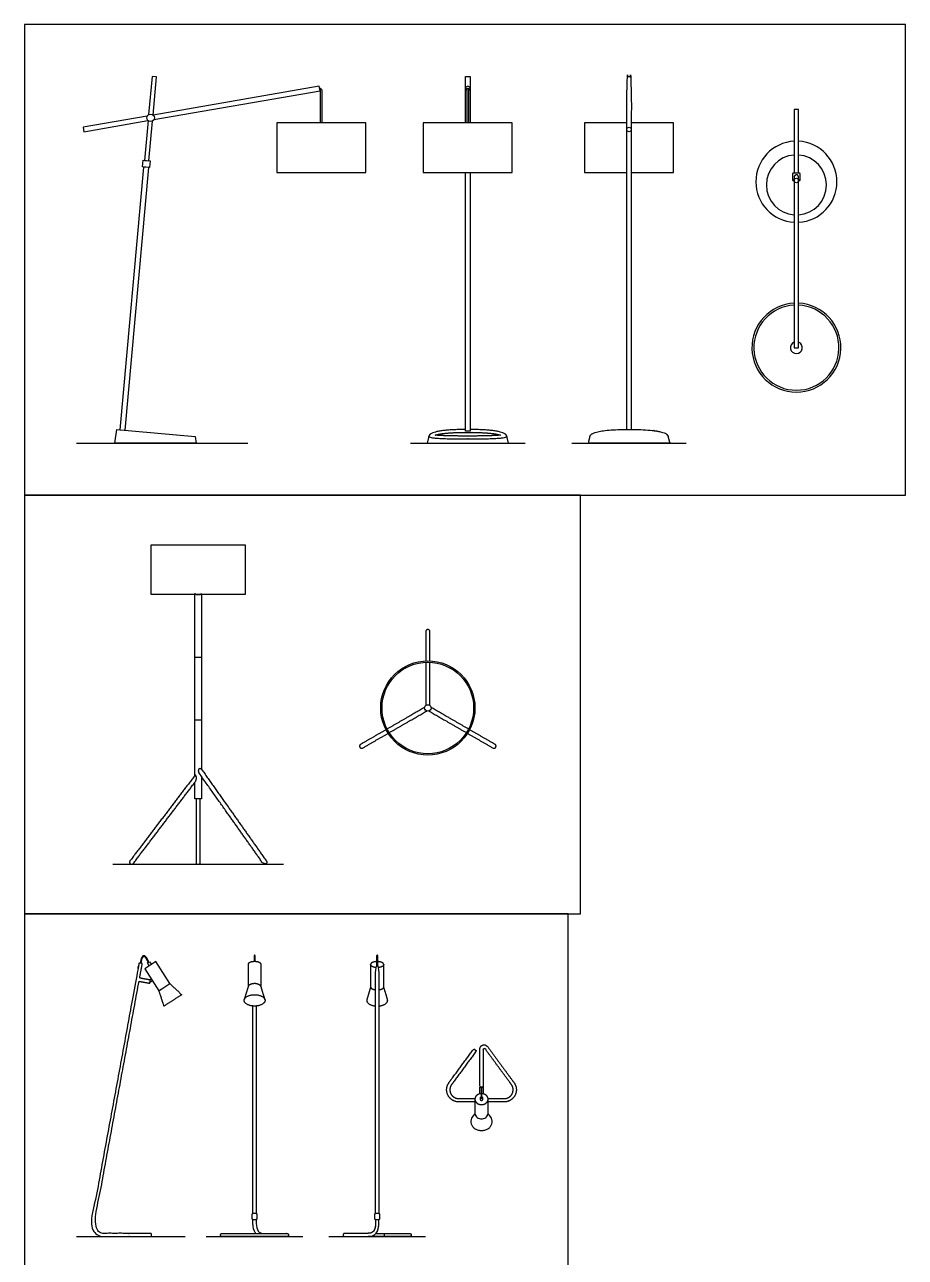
# Model space of a CAD drawing. Header units: millimetres. Extents: x 0 to 42.1, y -0.3 to 16.1.
# Drawn here: x 0.05 to 4.32, y 10.16 to 16.14 of the extents above; entities that cross this region are included whole.
import ezdxf

# ---------------------------------------------------------------- set-up
doc = ezdxf.new("R2010")
doc.units = ezdxf.units.MM
for name, color, linetype, true_color in [('2D$AG-DIAGRAM', 7, 'Continuous', 0xfecc66), ('2D$AG-FURNITURE', 7, 'Continuous', 0x66ccff), ('2D$X-VPRT', 6, 'Continuous', 0xff00ff)]:
    doc.layers.add(name, color=color, linetype=linetype, true_color=true_color)

msp = doc.modelspace()

# ---------------------------------------------------------------- linework, layer by layer
at = {"layer": '2D$AG-DIAGRAM'}
for points in [[(0.299, 14.1109), (1.1302, 14.1109)], [(1.9196, 14.1109), (2.4751, 14.1109)], [(2.7019, 14.1109), (3.2574, 14.1109)], [(0.4744, 12.0684), (1.3033, 12.0684)], [(0.299, 10.2622), (0.8259, 10.2622)], [(0.9286, 10.2622), (1.3971, 10.2622)], [(1.5234, 10.2622), (1.992, 10.2622)]]:
    msp.add_lwpolyline(points, dxfattribs=at)
at = {"layer": '2D$AG-FURNITURE'}
msp.add_line((2.2262, 11.1728), (2.239, 11.1634), dxfattribs=at)
for points in [[(0.6703, 15.7021), (0.6869, 15.8868), (0.6653, 15.8887), (0.6486, 15.7041)], [(2.1865, 15.6646), (2.1865, 15.8887), (2.2082, 15.8887), (2.2082, 15.6646)], [(0.6744, 15.6803), (1.4807, 15.8204), (1.4769, 15.8418), (0.6707, 15.7017)], [(3.8024, 15.4205), (3.8024, 15.729), (3.7807, 15.729), (3.7807, 15.4205)], [(0.6419, 15.6967), (0.3314, 15.6428), (0.3351, 15.6214), (0.6456, 15.6753)], [(0.646, 15.675), (0.6287, 15.4824), (0.6503, 15.4804), (0.6677, 15.673)], [(2.9688, 15.6646), (2.7637, 15.6646), (2.7637, 15.4233), (2.9688, 15.4233)], [(2.9905, 15.4233), (3.1955, 15.4233), (3.1955, 15.6646), (2.9905, 15.6646)], [(2.2082, 15.4233), (2.2082, 14.1693), (2.1865, 14.1693), (2.1865, 15.4233)], [(3.7807, 15.384), (3.7807, 14.5737), (3.8024, 14.5737), (3.8024, 15.384)], [(2.008, 14.144), (2.0005, 14.1109), (2.3942, 14.1109), (2.3867, 14.144)], [(0.873, 13.0729), (0.9047, 13.0729)], [(0.873, 12.7681), (0.9047, 12.7681)], [(0.654, 11.5072), (0.6618, 11.5123), (0.6676, 11.5033), (0.6552, 11.4954)], [(2.2558, 10.9549), (2.2558, 10.9866), (2.2717, 10.9866), (2.2717, 10.9549)], [(1.791, 10.2781), (1.791, 10.2622)]]:
    msp.add_lwpolyline(points, dxfattribs=at)
for points in [[(1.7023, 15.4233), (1.7023, 15.6646), (1.2705, 15.6646), (1.2705, 15.4233)], [(2.4132, 15.4233), (2.4132, 15.6646), (1.9814, 15.6646), (1.9814, 15.4233)], [(0.5093, 14.1758), (0.5346, 14.1735), (0.6492, 15.4478), (0.6239, 15.4501)], [(0.6224, 15.4829), (0.6566, 15.4799), (0.6537, 15.4474), (0.6195, 15.4505)], [(0.4948, 14.1771), (0.8739, 14.143), (0.8787, 14.1109), (0.485, 14.1109)], [(0.6603, 13.6178), (1.1175, 13.6178), (1.1175, 13.3765), (0.6603, 13.3765)], [(0.6835, 11.5961), (0.6301, 11.5618), (0.6986, 11.4549), (0.7521, 11.4892)], [(0.6514, 11.5755), (0.644, 11.5895), (0.6525, 11.595), (0.6621, 11.5824)]]:
    msp.add_lwpolyline(points, close=True, dxfattribs=at)
for centre, radius in [((0.6582, 15.6885), 0.0182), ((2.9796, 15.632), 0.0109), ((3.7916, 15.3843), 0.0109), ((2.0033, 12.8263), 0.2286), ((2.0033, 12.8263), 0.2223), ((2.0033, 12.8263), 0.0159)]:
    msp.add_circle(centre, radius, dxfattribs=at)
for centre, radius, start, end in [((2.1973, 15.831), 0.0109, 286.86131, 253.13869), ((3.7916, 15.3786), 0.1968, 93.16293, 266.83707), ((3.7916, 15.3786), 0.1968, 273.16293, 86.83707), ((3.7916, 15.363), 0.1457, 94.27503, 265.72497), ((3.7916, 15.363), 0.1457, 274.27503, 85.72497), ((3.7916, 14.574), 0.2159, 92.8836, 87.1164), ((3.7916, 14.574), 0.2064, 93.01681, 86.98319), ((3.7916, 14.574), 0.0288, 112.18794, 67.81206)]:
    msp.add_arc(centre, radius, start, end, dxfattribs=at)
for points, degree, knots in [([(2.9688, 14.1771), (2.9688, 15.0329), (2.9688, 15.8887), (2.9796, 15.8887), (2.9905, 15.8887), (2.9905, 15.0329), (2.9905, 14.1771)], 2, [11.447369, 11.447369, 11.447369, 15.544102, 15.544102, 15.61537, 15.61537, 19.712102, 19.712102, 19.712102]), ([(1.4785, 15.8326), (1.4802, 15.8324), (1.4817, 15.832), (1.4831, 15.8314), (1.4872, 15.8296), (1.4896, 15.8253), (1.4896, 15.8206), (1.4896, 15.7686), (1.4896, 15.7166), (1.4896, 15.6646)], 3, [1.2762774, 1.2762774, 1.2762774, 1.2762774, 1.2928645, 1.2928645, 1.2928645, 1.3410858, 1.3410858, 1.3410858, 1.8344936, 1.8344936, 1.8344936, 1.8344936]), ([(1.4833, 15.6646), (1.4833, 15.7166), (1.4833, 15.7686), (1.4833, 15.8206), (1.4833, 15.8237), (1.4826, 15.8247), (1.4806, 15.8257), (1.4803, 15.8258), (1.48, 15.8259), (1.4797, 15.826)], 3, [0.6223216, 0.6223216, 0.6223216, 0.6223216, 1.1157294, 1.1157294, 1.1157294, 1.1639507, 1.1639507, 1.1639507, 1.1700256, 1.1700256, 1.1700256, 1.1700256]), ([(2.1865, 14.1771), (2.0153, 14.1762), (2.008, 14.144), (2.0051, 14.1311), (2.1966, 14.1311), (2.197, 14.1311), (2.1973, 14.1311), (2.1977, 14.1311), (2.198, 14.1311), (2.3895, 14.1311), (2.3867, 14.144), (2.3793, 14.1762), (2.2082, 14.1771)], 2, [0.022478, 0.022478, 0.022478, 0.705563, 0.705563, 1.327361, 1.327361, 1.328552, 1.328552, 1.329742, 1.329742, 1.95154, 1.95154, 2.634625, 2.634625, 2.634625]), ([(2.7903, 14.144), (2.7865, 14.1275), (2.7828, 14.1109), (2.9796, 14.1109), (3.1765, 14.1109), (3.1727, 14.1275), (3.169, 14.144), (3.1617, 14.1762), (2.9905, 14.1771), (2.9796, 14.1771), (2.9688, 14.1771), (2.7976, 14.1762), (2.7903, 14.144)], 2, [0.683085, 0.683085, 0.683085, 1.683085, 1.683085, 2.683085, 2.683085, 3.683085, 3.683085, 4.366171, 4.366171, 4.437439, 4.437439, 5.120524, 5.120524, 5.120524]), ([(0.873, 12.499), (0.873, 12.9377), (0.873, 13.3765), (0.8889, 13.3765), (0.9047, 13.3765), (0.9047, 12.9529), (0.9047, 12.5294)], 2, [3.725452, 3.725452, 3.725452, 6.604167, 6.604167, 6.708333, 6.708333, 9.487413, 9.487413, 9.487413]), ([(0.9047, 12.4949), (0.9047, 12.4404), (0.9047, 12.3859), (0.8889, 12.3859), (0.873, 12.3859), (0.873, 12.4256), (0.873, 12.4654)], 2, [9.6006216, 9.6006216, 9.6006216, 9.9583333, 9.9583333, 10.0625, 10.0625, 10.3234814, 10.3234814, 10.3234814]), ([(0.6499, 11.5933), (0.6475, 11.5985), (0.6433, 11.6074), (0.6375, 11.6177), (0.6323, 11.6227), (0.6283, 11.6243), (0.6249, 11.6247), (0.6215, 11.6238), (0.6178, 11.6214), (0.615, 11.6172), (0.6128, 11.6112), (0.6103, 11.6018), (0.6087, 11.594), (0.6078, 11.5886)], 3, [0.3306084, 0.3306084, 0.3306084, 0.3306084, 0.387243, 0.4270008, 0.4468288, 0.4569748, 0.4686006, 0.4803396, 0.490895, 0.511666, 0.5288961, 0.5534942, 0.6073392, 0.6073392, 0.6073392, 0.6073392]), ([(0.6118, 11.5879), (0.6128, 11.5932), (0.6143, 11.6008), (0.6167, 11.6098), (0.6185, 11.615), (0.621, 11.6189), (0.6252, 11.621), (0.6297, 11.6196), (0.6329, 11.6165), (0.6358, 11.6121), (0.6405, 11.6038), (0.644, 11.5964), (0.6464, 11.5911)], 3, [0.6820089, 0.6820089, 0.6820089, 0.6820089, 0.7350971, 0.7586299, 0.7738898, 0.7889357, 0.8031848, 0.8177123, 0.8323006, 0.8468363, 0.8691907, 0.9269075, 0.9269075, 0.9269075, 0.9269075]), ([(0.6986, 11.4549), (0.7111, 11.4177), (0.7237, 11.3805), (0.7664, 11.4079), (0.8092, 11.4353), (0.7806, 11.4622), (0.7521, 11.4892), (0.7253, 11.472), (0.6986, 11.4549)], 2, [0, 0, 0, 0.257694, 0.257694, 0.591027, 0.591027, 0.848722, 0.848722, 1.057055, 1.057055, 1.057055]), ([(1.169, 10.2781), (1.1686, 10.2786), (1.1681, 10.2791), (1.1677, 10.2797), (1.1587, 10.2913), (1.1549, 10.3075), (1.1549, 10.3278), (1.1549, 10.3333), (1.1549, 10.3389), (1.1549, 10.3444)], 3, [4.0260409, 4.0260409, 4.0260409, 4.0260409, 4.0338606, 4.0338606, 4.0338606, 4.1988506, 4.1988506, 4.1988506, 4.2525972, 4.2525972, 4.2525972, 4.2525972]), ([(1.1708, 10.3444), (1.1708, 10.3389), (1.1708, 10.3333), (1.1708, 10.3278), (1.1708, 10.3096), (1.1744, 10.297), (1.1803, 10.2894), (1.1861, 10.2818), (1.1943, 10.2781), (1.2074, 10.2781)], 3, [11.1708023, 11.1708023, 11.1708023, 11.1708023, 11.2245489, 11.2245489, 11.2245489, 11.3895389, 11.3895389, 11.3895389, 11.5545288, 11.5545288, 11.5545288, 11.5545288]), ([(1.7497, 10.3444), (1.7497, 10.3389), (1.7497, 10.3333), (1.7497, 10.3278), (1.7497, 10.3096), (1.7461, 10.297), (1.7403, 10.2894), (1.7344, 10.2818), (1.7263, 10.2781), (1.7131, 10.2781)], 3, [11.1708023, 11.1708023, 11.1708023, 11.1708023, 11.2245489, 11.2245489, 11.2245489, 11.3895389, 11.3895389, 11.3895389, 11.5545288, 11.5545288, 11.5545288, 11.5545288]), ([(1.7515, 10.2781), (1.752, 10.2786), (1.7524, 10.2791), (1.7528, 10.2797), (1.7618, 10.2913), (1.7656, 10.3075), (1.7656, 10.3278), (1.7656, 10.3333), (1.7656, 10.3389), (1.7656, 10.3444)], 3, [4.0260409, 4.0260409, 4.0260409, 4.0260409, 4.0338606, 4.0338606, 4.0338606, 4.1988506, 4.1988506, 4.1988506, 4.2525972, 4.2525972, 4.2525972, 4.2525972])]:
    msp.add_open_spline(points, degree=degree, knots=knots, dxfattribs=at)
for points, weights, degree, knots in [([(2.1942, 15.6646), (2.1942, 15.747), (2.1942, 15.8294), (2.1942, 15.8326), (2.1973, 15.8326), (2.2005, 15.8326), (2.2005, 15.8294), (2.2005, 15.747), (2.2005, 15.6646)], [1, 1, 1, 0.707106781187, 1, 0.707106781187, 1, 1, 1], 2, [0, 0, 0, 0.3325586, 0.3325586, 0.3487942, 0.3487942, 0.3650298, 0.3650298, 0.6975887, 0.6975887, 0.6975887]), ([(3.8024, 15.384), (3.8043, 15.384), (3.8061, 15.384), (3.8098, 15.384), (3.8098, 15.3877), (3.8098, 15.4023), (3.8098, 15.4168), (3.8098, 15.4205), (3.8061, 15.4205), (3.7916, 15.4205), (3.777, 15.4205), (3.7733, 15.4205), (3.7733, 15.4168), (3.7733, 15.4023), (3.7733, 15.3877), (3.7733, 15.384), (3.777, 15.384), (3.7788, 15.384), (3.7807, 15.384)], [1, 1, 1, 0.707106781186, 1, 1, 1, 0.707106781184, 1, 1, 1, 0.707106781187, 1, 1, 1, 0.707106781186, 1, 1, 1], 2, [0.2148413, 0.2148413, 0.2148413, 0.2270671, 0.2270671, 0.2457462, 0.2457462, 0.3414425, 0.3414425, 0.3601216, 0.3601216, 0.455818, 0.455818, 0.4744971, 0.4744971, 0.5701934, 0.5701934, 0.5888725, 0.5888725, 0.6010983, 0.6010983, 0.6010983]), ([(3.8024, 15.3853), (3.8024, 15.393), (3.8024, 15.4007), (3.8025, 15.4053), (3.7993, 15.4085), (3.7961, 15.4118), (3.7916, 15.4118), (3.787, 15.4118), (3.7838, 15.4085), (3.7806, 15.4053), (3.7807, 15.4007), (3.7807, 15.393), (3.7807, 15.3853)], [1, 1, 1, 0.921517712417, 1, 0.921517712417, 1, 0.921517712417, 1, 0.921517712417, 1, 1, 1], 2, [-0.2224508, -0.2224508, -0.2224508, -0.1719937, -0.1719937, -0.14357, -0.14357, -0.1151464, -0.1151464, -0.0867227, -0.0867227, -0.0582991, -0.0582991, -0.007842, -0.007842, -0.007842]), ([(2.3559, 14.1497), (2.3491, 14.1518), (2.3403, 14.1539), (2.3296, 14.1556), (2.2997, 14.1605), (2.2555, 14.1631), (2.1979, 14.1631), (2.1977, 14.1631), (2.1975, 14.1631), (2.1973, 14.1631), (2.1971, 14.1631), (2.1969, 14.1631), (2.1967, 14.1631), (2.1391, 14.1631), (2.0949, 14.1605), (2.065, 14.1556), (2.0544, 14.1539), (2.0455, 14.1518), (2.0387, 14.1497), (2.0466, 14.1489), (2.0565, 14.1482), (2.0681, 14.1476), (2.0986, 14.146), (2.1416, 14.1452), (2.1966, 14.1452), (2.1969, 14.1452), (2.1971, 14.1452), (2.1973, 14.1452), (2.1975, 14.1452), (2.1978, 14.1452), (2.198, 14.1452), (2.2531, 14.1452), (2.296, 14.146), (2.3265, 14.1476), (2.3382, 14.1482), (2.348, 14.1489), (2.3559, 14.1497)], [1, 1, 1, 1, 1, 1, 1, 0.999999992665, 0.999999992665, 1, 0.999999992665, 0.999999992665, 1, 1, 1, 1, 1, 1, 1, 1, 1, 1, 1, 1, 1, 0.999999998683, 0.999999998683, 1, 0.999999998683, 0.999999998683, 1, 1, 1, 1, 1, 1, 1], 3, [0.236925, 0.236925, 0.236925, 0.236925, 0.352227, 0.352227, 0.352227, 0.677631, 0.677631, 0.677631, 0.678714, 0.678714, 0.678714, 0.679796, 0.679796, 0.679796, 1.0052, 1.0052, 1.0052, 1.120503, 1.120503, 1.120503, 1.219, 1.219, 1.219, 1.477981, 1.477981, 1.477981, 1.479128, 1.479128, 1.479128, 1.480275, 1.480275, 1.480275, 1.739257, 1.739257, 1.739257, 1.837754, 1.837754, 1.837754, 1.837754]), ([(2.0135, 13.0546), (2.0135, 13.1234), (2.0135, 13.1968), (2.0135, 13.2069), (2.0033, 13.2069), (1.9931, 13.2069), (1.9931, 13.1968), (1.9931, 13.1234), (1.9931, 13.0546)], [1, 1, 1, 0.707106781187, 1, 0.707106781187, 1, 1, 1], 2, [0.7714968, 0.7714968, 0.7714968, 0.8342248, 0.8342248, 0.8866228, 0.8866228, 0.9390207, 0.9390207, 1.0017487, 1.0017487, 1.0017487]), ([(1.8004, 12.7209), (1.7409, 12.6865), (1.6773, 12.6498), (1.6685, 12.6447), (1.6736, 12.6359), (1.6787, 12.6271), (1.6875, 12.6322), (1.751, 12.6689), (1.8106, 12.7033)], [1, 1, 1, 0.707106781187, 1, 0.707106781187, 1, 1, 1], 2, [0.7714968, 0.7714968, 0.7714968, 0.8342248, 0.8342248, 0.8866228, 0.8866228, 0.9390207, 0.9390207, 1.0017487, 1.0017487, 1.0017487]), ([(2.196, 12.7033), (2.2556, 12.6689), (2.3191, 12.6322), (2.3279, 12.6271), (2.333, 12.6359), (2.3381, 12.6447), (2.3293, 12.6498), (2.2657, 12.6865), (2.2062, 12.7209)], [1, 1, 1, 0.707106781187, 1, 0.707106781187, 1, 1, 1], 2, [0.7714968, 0.7714968, 0.7714968, 0.8342248, 0.8342248, 0.8866228, 0.8866228, 0.9390207, 0.9390207, 1.0017487, 1.0017487, 1.0017487]), ([(0.8741, 12.5004), (0.8755, 12.5023), (0.882, 12.4957), (0.8807, 12.4755), (0.8745, 12.4673), (0.7746, 12.3358), (0.6746, 12.2041), (0.5745, 12.0724), (0.5709, 12.0676), (0.565, 12.0668), (0.5602, 12.0704), (0.5555, 12.074), (0.5547, 12.0799), (0.5583, 12.0847), (0.6636, 12.2234), (0.7689, 12.362), (0.8741, 12.5004)], [1, 1, 1, 1, 1, 1, 1, 1, 0.804737854124, 0.804737854124, 1, 0.804737854124, 0.804737854124, 1, 1, 1, 1], 3, [0, 0, 0, 0, 0.069203, 0.138406, 0.138406, 0.138406, 1.763952, 1.763952, 1.763952, 1.81635, 1.81635, 1.81635, 1.868748, 1.868748, 1.868748, 3.579927, 3.579927, 3.579927, 3.579927]), ([(0.9088, 12.5244), (0.9038, 12.5314), (0.8929, 12.5407), (0.8893, 12.5167), (0.8953, 12.5082), (1.0124, 12.3427), (1.1079, 12.2077), (1.2034, 12.0727), (1.2068, 12.0678), (1.2127, 12.0668), (1.2176, 12.0702), (1.2224, 12.0737), (1.2234, 12.0795), (1.22, 12.0844), (1.1194, 12.2266), (1.0189, 12.3687), (0.9088, 12.5244)], [1, 1, 1, 1, 1, 1, 1, 1, 0.804737854124, 0.804737854124, 1, 0.804737854124, 0.804737854124, 1, 1, 1, 1], 3, [0, 0, 0, 0, 0.069203, 0.138406, 0.138406, 0.138406, 1.763952, 1.763952, 1.763952, 1.81635, 1.81635, 1.81635, 1.868748, 1.868748, 1.868748, 3.579927, 3.579927, 3.579927, 3.579927]), ([(0.8787, 12.3859), (0.8787, 12.281), (0.8787, 12.0785), (0.8787, 12.0684), (0.8889, 12.0684), (0.899, 12.0684), (0.899, 12.0785), (0.899, 12.281), (0.899, 12.3859)], [1, 1, 1, 0.707106781187, 1, 0.707106781187, 1, 1, 1], 2, [0.6609943, 0.6609943, 0.6609943, 0.8342248, 0.8342248, 0.8866228, 0.8866228, 0.9390207, 0.9390207, 1.1122513, 1.1122513, 1.1122513]), ([(1.1657, 11.5961), (1.1657, 11.613), (1.1657, 11.6238), (1.1657, 11.6266), (1.1629, 11.6266), (1.16, 11.6266), (1.16, 11.6238), (1.16, 11.613), (1.16, 11.5961)], [1, 1, 1, 0.707106781187, 1, 0.707106781187, 1, 1, 1], 2, [0.0487403, 0.0487403, 0.0487403, 0.1196966, 0.1196966, 0.1341881, 0.1341881, 0.1486796, 0.1486796, 0.2196359, 0.2196359, 0.2196359]), ([(1.7605, 11.5749), (1.7605, 11.6144), (1.7605, 11.6238), (1.7605, 11.6266), (1.7577, 11.6266), (1.7549, 11.6266), (1.7549, 11.6238), (1.7549, 11.6144), (1.7549, 11.5749)], [1, 1, 1, 0.707106781187, 1, 0.707106781187, 1, 1, 1], 2, [0.0583049, 0.0583049, 0.0583049, 0.1196966, 0.1196966, 0.1341881, 0.1341881, 0.1486796, 0.1486796, 0.2100713, 0.2100713, 0.2100713]), ([(0.6021, 11.5006), (0.4943, 10.9157), (0.3866, 10.3308), (0.3828, 10.3102), (0.3962, 10.2941), (0.4096, 10.2799), (0.4305, 10.2781), (0.5504, 10.2781), (0.6561, 10.2781), (0.6641, 10.2781), (0.6641, 10.2701), (0.6641, 10.2622), (0.6561, 10.2622), (0.5504, 10.2622), (0.4305, 10.2622), (0.4021, 10.2622), (0.384, 10.284), (0.3658, 10.3058), (0.371, 10.3337), (0.4867, 10.9616), (0.6023, 11.5896), (0.6101, 11.5882), (0.6179, 11.5867), (0.6114, 11.5515), (0.605, 11.5163), (0.6311, 11.5114), (0.6572, 11.5066), (0.6558, 11.4988), (0.6543, 11.491), (0.6282, 11.4958), (0.6021, 11.5006)], [1, 1, 1, 0.905500003842, 1, 0.905500003842, 1, 1, 1, 0.707106781187, 1, 0.707106781187, 1, 1, 1, 0.905500003842, 1, 0.905500003842, 1, 1, 1, 1, 1, 1, 1, 1, 1, 1, 1, 1, 1], 2, [9.90682, 9.90682, 9.90682, 12.196388, 12.196388, 12.32471, 12.32471, 12.453031, 12.453031, 14.494862, 14.494862, 14.535768, 14.535768, 14.576674, 14.576674, 16.618505, 16.618505, 16.792477, 16.792477, 16.966449, 16.966449, 19.42453, 19.42453, 19.476613, 19.476613, 19.614572, 19.614572, 19.78313, 19.78313, 19.835213, 19.835213, 20.003771, 20.003771, 20.003771]), ([(1.1946, 11.4734), (1.1946, 11.5276), (1.1946, 11.5817), (1.1946, 11.5961), (1.1629, 11.5961), (1.1311, 11.5961), (1.1311, 11.5817), (1.1311, 11.5276), (1.1311, 11.4734)], [1, 1, 1, 0.784558056405, 1.06102672169, 0.784558056518, 0.999999999824, 0.999999999824, 0.999999999824], 2, [0.6843142, 0.6843142, 0.6843142, 0.9769897, 0.9769897, 1.1225553, 1.1225553, 1.268121, 1.268121, 1.5607964, 1.5607964, 1.5607964]), ([(1.7549, 11.5961), (1.7259, 11.595), (1.7259, 11.5817), (1.7259, 11.5276), (1.7259, 11.4734), (1.7259, 11.462), (1.7497, 11.4594)], [1.02991228419, 0.797357746812, 0.999999999824, 0.999999999824, 0.999999999824, 0.820453827666, 0.982554940809], 2, [1.1312036, 1.1312036, 1.1312036, 1.268121, 1.268121, 1.5607964, 1.5607964, 1.6821087, 1.6821087, 1.6821087]), ([(1.7497, 10.3751), (1.7497, 10.969), (1.7497, 11.57), (1.7497, 11.5749), (1.7547, 11.5749), (1.7577, 11.5749), (1.7607, 11.5749), (1.7656, 11.5749), (1.7656, 11.57), (1.7656, 10.969), (1.7656, 10.3751)], [1, 1, 1, 0.707106781187, 1, 1, 1, 0.707106781185, 1, 1, 1], 2, [0, 0, 0, 0.995882, 0.995882, 1.021196, 1.021196, 1.402376, 1.402376, 1.427689, 1.427689, 2.423571, 2.423571, 2.423571]), ([(1.7656, 11.4594), (1.7894, 11.462), (1.7894, 11.4734), (1.7894, 11.5276), (1.7894, 11.5817), (1.7894, 11.595), (1.7605, 11.5961)], [0.982554940778, 0.820453827604, 1, 1, 1, 0.797357746718, 1.02991228418], 2, [-1.0983019, -1.0983019, -1.0983019, -0.9769897, -0.9769897, -0.6843142, -0.6843142, -0.5473968, -0.5473968, -0.5473968]), ([(1.213, 11.4124), (1.2036, 11.4436), (1.1942, 11.4748), (1.1899, 11.4892), (1.1629, 11.4892), (1.1358, 11.4892), (1.1315, 11.4748), (1.1221, 11.4436), (1.1127, 11.4124)], [1, 1, 1, 0.784558056405, 1.06102672169, 0.784558056518, 0.999999999824, 0.999999999824, 0.999999999824], 2, [0.5910274, 0.5910274, 0.5910274, 0.8487215, 0.8487215, 0.9942872, 0.9942872, 1.1398528, 1.1398528, 1.3975469, 1.3975469, 1.3975469]), ([(1.2137, 11.4079), (1.2137, 11.4354), (1.1629, 11.4354), (1.1121, 11.4354), (1.1121, 11.4079), (1.1121, 11.3804), (1.1629, 11.3804), (1.2137, 11.3804), (1.2137, 11.4079)], [1, 0.707106781187, 1, 0.707106781187, 1, 0.707106781187, 1, 0.707106781187, 1], 2, [0, 0, 0, 0.261799, 0.261799, 0.523599, 0.523599, 0.785398, 0.785398, 1.047198, 1.047198, 1.047198]), ([(1.7259, 11.4734), (1.7168, 11.4429), (1.7076, 11.4124), (1.7069, 11.4102), (1.7069, 11.4079), (1.7069, 11.3844), (1.7497, 11.3808)], [1, 1, 1, 1.02721428076, 1.06237453265, 0.784712780133, 1.00258695654], 2, [1.1454862, 1.1454862, 1.1454862, 1.3975469, 1.3975469, 1.4271294, 1.4271294, 1.6607427, 1.6607427, 1.6607427]), ([(1.7656, 11.3808), (1.8085, 11.3844), (1.8085, 11.4079), (1.8085, 11.4102), (1.8078, 11.4124), (1.7986, 11.4429), (1.7894, 11.4734)], [0.943722694521, 0.738640428606, 1, 0.966904090026, 0.941287624346, 0.941287624346, 0.941287624346], 2, [1.7171148, 1.7171148, 1.7171148, 1.9507281, 1.9507281, 1.9803106, 1.9803106, 2.2323713, 2.2323713, 2.2323713]), ([(2.2955, 10.9315), (2.3348, 10.9315), (2.3742, 10.9315), (2.4006, 10.9315), (2.4125, 10.955), (2.4243, 10.9785), (2.4088, 10.9997), (2.3445, 11.0871), (2.2803, 11.1746), (2.2783, 11.1774), (2.275, 11.1763), (2.2717, 11.1752), (2.2717, 11.1718), (2.2717, 11.0792), (2.2717, 10.9866), (2.2638, 10.9866), (2.2558, 10.9866), (2.2558, 11.0792), (2.2558, 11.1718), (2.2558, 11.1867), (2.2701, 11.1914), (2.2843, 11.196), (2.2931, 11.184), (2.3573, 11.0965), (2.4216, 11.0091), (2.4429, 10.98), (2.4266, 10.9478), (2.4103, 10.9156), (2.3742, 10.9156), (2.3349, 10.9156), (2.2956, 10.9156)], [1, 1, 1, 0.851975276149, 1, 0.851975276149, 1, 1, 1, 0.809763532332, 1, 0.809763532332, 1, 1, 1, 1, 1, 1, 1, 0.809763532333, 1, 0.809763532333, 1, 1, 1, 0.851975276149, 1, 0.851975276149, 1, 1, 1], 2, [1.420572, 1.420572, 1.420572, 1.628641, 1.628641, 1.783623, 1.783623, 1.938606, 1.938606, 2.617374, 2.617374, 2.636969, 2.636969, 2.656564, 2.656564, 3.28278, 3.28278, 3.334863, 3.334863, 3.961079, 3.961079, 4.045992, 4.045992, 4.130904, 4.130904, 4.809672, 4.809672, 5.022056, 5.022056, 5.23444, 5.23444, 5.442155, 5.442155, 5.442155]), ([(2.232, 10.9156), (2.1927, 10.9156), (2.1534, 10.9156), (2.1173, 10.9156), (2.101, 10.9478), (2.0846, 10.98), (2.106, 11.0091), (2.1661, 11.0909), (2.2262, 11.1728), (2.2326, 11.1681), (2.239, 11.1634), (2.1789, 11.0815), (2.1188, 10.9997), (2.1032, 10.9785), (2.1151, 10.955), (2.127, 10.9315), (2.1534, 10.9315), (2.1927, 10.9315), (2.2321, 10.9315)], [1, 1, 1, 0.851975276149, 1, 0.851975276149, 1, 1, 1, 1, 1, 1, 1, 0.851975276148, 1, 0.851975276148, 1, 1, 1], 2, [5.610315, 5.610315, 5.610315, 5.81803, 5.81803, 6.030414, 6.030414, 6.242798, 6.242798, 6.977882, 6.977882, 7.029966, 7.029966, 7.76505, 7.76505, 7.920033, 7.920033, 8.075015, 8.075015, 8.283084, 8.283084, 8.283084]), ([(2.2623, 10.9557), (2.232, 10.9545), (2.232, 10.929), (2.232, 10.9023), (2.2638, 10.9023), (2.2956, 10.9023), (2.2956, 10.929), (2.2956, 10.9545), (2.2653, 10.9557)], [0.981454614401, 0.716693240931, 1, 0.707106781187, 1, 0.707106781187, 1, 0.716693240932, 0.9814546144], 2, [0.0023884, 0.0023884, 0.0023884, 0.0729716, 0.0729716, 0.1459433, 0.1459433, 0.2189149, 0.2189149, 0.2894982, 0.2894982, 0.2894982]), ([(2.2623, 10.9866), (2.2623, 10.9607), (2.2623, 10.9366), (2.2623, 10.9351), (2.2638, 10.9351), (2.2653, 10.9351), (2.2653, 10.9366), (2.2653, 10.9607), (2.2653, 10.9866)], [1, 1, 1, 0.707106781187, 1, 0.707106781187, 1, 1, 1], 2, [0.0043375, 0.0043375, 0.0043375, 0.1656493, 0.1656493, 0.1733088, 0.1733088, 0.1809683, 0.1809683, 0.34228, 0.34228, 0.34228]), ([(2.232, 10.929), (2.232, 10.8947), (2.232, 10.8605), (2.232, 10.8338), (2.2638, 10.8338), (2.2956, 10.8338), (2.2956, 10.8605), (2.2956, 10.8947), (2.2956, 10.929)], [1, 1, 1, 0.707106781187, 1, 0.707106781187, 1, 1, 1], 2, [0.86575, 0.86575, 0.86575, 1.313929, 1.313929, 1.3869, 1.3869, 1.459872, 1.459872, 1.908051, 1.908051, 1.908051]), ([(2.2586, 10.9369), (2.2577, 10.9336), (2.2568, 10.9304), (2.2566, 10.9297), (2.2566, 10.929), (2.2566, 10.923), (2.2638, 10.923), (2.2709, 10.923), (2.2709, 10.929), (2.2709, 10.9297), (2.2708, 10.9304), (2.2699, 10.9336), (2.2689, 10.9369)], [1, 1, 1, 1.03390009712, 1.08300136944, 0.765797612369, 1.08300136944, 0.765797612369, 1.08300136944, 1.03390009712, 1, 1, 1], 2, [-0.024705, -0.024705, -0.024705, 0, 0, 0.0112956, 0.0112956, 0.0842672, 0.0842672, 0.1572388, 0.1572388, 0.1685344, 0.1685344, 0.1932394, 0.1932394, 0.1932394]), ([(2.2638, 10.9404), (2.2585, 10.9404), (2.2585, 10.9359), (2.2585, 10.9315), (2.2638, 10.9315), (2.2691, 10.9315), (2.2691, 10.9359), (2.2691, 10.9404), (2.2638, 10.9404)], [1, 0.707106781187, 1, 0.707106781187, 1, 0.707106781187, 1, 0.707106781187, 1], 2, [0, 0, 0, 0.0729716, 0.0729716, 0.1459433, 0.1459433, 0.2189149, 0.2189149, 0.2918865, 0.2918865, 0.2918865]), ([(2.2321, 10.858), (2.2268, 10.8518), (2.2215, 10.8455), (2.2119, 10.8341), (2.2119, 10.8202), (2.2119, 10.7766), (2.2638, 10.7766), (2.3157, 10.7766), (2.3157, 10.8202), (2.3157, 10.8341), (2.3061, 10.8455), (2.3008, 10.8518), (2.2955, 10.858)], [1, 1, 1, 1.02741969077, 1.16346388841, 0.822693205161, 1.16346388841, 0.822693205161, 1.16346388841, 1.02741969077, 1, 1, 1], 2, [0, 0, 0, 0.2282419, 0.2282419, 0.257374, 0.257374, 0.3303456, 0.3303456, 0.4033173, 0.4033173, 0.4324494, 0.4324494, 0.6606913, 0.6606913, 0.6606913]), ([(1.1518, 10.3492), (1.1518, 10.344), (1.1569, 10.344), (1.1629, 10.344), (1.1688, 10.344), (1.1739, 10.344), (1.1739, 10.3492), (1.1739, 10.3597), (1.1739, 10.3703), (1.1739, 10.3755), (1.1688, 10.3755), (1.1629, 10.3755), (1.1569, 10.3755), (1.1518, 10.3755), (1.1518, 10.3703), (1.1518, 10.3597), (1.1518, 10.3492)], [1, 0.707106781187, 1, 1, 1, 0.707106781188, 1, 1, 1, 0.707106781187, 1, 1, 1, 0.707106781186, 1, 1, 1], 2, [0, 0, 0, 0.0264811, 0.0264811, 0.0544181, 0.0544181, 0.0808992, 0.0808992, 0.1503781, 0.1503781, 0.1768592, 0.1768592, 0.2047962, 0.2047962, 0.2312773, 0.2312773, 0.3007562, 0.3007562, 0.3007562]), ([(1.7497, 10.3444), (1.7497, 10.3368), (1.7497, 10.3323), (1.7497, 10.3278), (1.7497, 10.3204), (1.749, 10.3102), (1.7452, 10.2974), (1.7409, 10.2895), (1.7351, 10.2837), (1.7259, 10.2788), (1.7183, 10.2781), (1.7131, 10.2781), (1.6756, 10.2781), (1.6381, 10.2781), (1.6005, 10.2781), (1.5959, 10.2781), (1.5926, 10.2748), (1.5926, 10.2701), (1.5926, 10.2655), (1.5959, 10.2622), (1.6005, 10.2622), (1.6381, 10.2622), (1.6756, 10.2622), (1.7131, 10.2622), (1.7167, 10.2622), (1.7239, 10.2626), (1.7343, 10.2653), (1.7446, 10.2708), (1.7535, 10.2796), (1.7598, 10.2907), (1.7634, 10.3027), (1.7653, 10.3149), (1.7656, 10.3234), (1.7656, 10.3278), (1.7656, 10.3323), (1.7656, 10.3368), (1.7656, 10.3444)], [1, 1, 1, 1, 1, 1, 1, 1, 1, 1, 1, 1, 1, 1, 1, 0.804737854124, 0.804737854124, 1, 0.804737854124, 0.804737854124, 1, 1, 1, 1, 1, 1, 1, 1, 1, 1, 1, 1, 1, 1, 1, 1, 1], 3, [0.007784, 0.007784, 0.007784, 0.007784, 0.041037, 0.041037, 0.041037, 0.113073, 0.141655, 0.172119, 0.200334, 0.221853, 0.273455, 0.273455, 0.273455, 0.650619, 0.650619, 0.650619, 0.691526, 0.691526, 0.691526, 0.732432, 0.732432, 0.732432, 1.109596, 1.109596, 1.109596, 1.145063, 1.180294, 1.215125, 1.258516, 1.302026, 1.340002, 1.380634, 1.423654, 1.423654, 1.423654, 1.456907, 1.456907, 1.456907, 1.456907]), ([(1.7466, 10.3492), (1.7466, 10.344), (1.7517, 10.344), (1.7577, 10.344), (1.7636, 10.344), (1.7688, 10.344), (1.7688, 10.3492), (1.7688, 10.3597), (1.7688, 10.3703), (1.7688, 10.3755), (1.7636, 10.3755), (1.7577, 10.3755), (1.7517, 10.3755), (1.7466, 10.3755), (1.7466, 10.3703), (1.7466, 10.3597), (1.7466, 10.3492)], [1, 0.707106781187, 1, 1, 1, 0.707106781188, 1, 1, 1, 0.707106781187, 1, 1, 1, 0.707106781186, 1, 1, 1], 2, [0, 0, 0, 0.0264811, 0.0264811, 0.0544181, 0.0544181, 0.0808992, 0.0808992, 0.1503781, 0.1503781, 0.1768592, 0.1768592, 0.2047962, 0.2047962, 0.2312773, 0.2312773, 0.3007562, 0.3007562, 0.3007562]), ([(0.9978, 10.2701), (0.9978, 10.2622), (1.0057, 10.2622), (1.1629, 10.2622), (1.32, 10.2622), (1.328, 10.2622), (1.328, 10.2701), (1.328, 10.2781), (1.32, 10.2781), (1.1629, 10.2781), (1.0057, 10.2781), (0.9978, 10.2781), (0.9978, 10.2701)], [1, 0.707106781187, 1, 1, 1, 0.707106781187, 1, 0.707106781188, 1, 1, 1, 0.707106781188, 1], 2, [0, 0, 0, 0.040906, 0.040906, 1.072156, 1.072156, 1.113062, 1.113062, 1.153968, 1.153968, 2.185218, 2.185218, 2.226125, 2.226125, 2.226125]), ([(1.7515, 10.2781), (1.8332, 10.2781), (1.9148, 10.2781), (1.9228, 10.2781), (1.9228, 10.2701), (1.9228, 10.2622), (1.9148, 10.2622), (1.814, 10.2622), (1.7131, 10.2622)], [1, 1, 1, 0.707106781188, 1, 0.707106781187, 1, 1, 1], 2, [1.649138, 1.649138, 1.649138, 2.185218, 2.185218, 2.226125, 2.226125, 2.267031, 2.267031, 2.928928, 2.928928, 2.928928])]:
    msp.add_rational_spline(points, weights, degree=degree, knots=knots, dxfattribs=at)
for points in [[(1.9931, 13.0483), (1.9931, 12.9375), (1.9931, 12.8384)], [(2.0135, 12.8384), (2.0135, 12.9375), (2.0135, 13.0483)], [(1.9877, 12.829), (1.9019, 12.7795), (1.8059, 12.7241)], [(1.8161, 12.7064), (1.9121, 12.7618), (1.9978, 12.8114)], [(2.0088, 12.8114), (2.0945, 12.7618), (2.1905, 12.7064)], [(2.2007, 12.7241), (2.1047, 12.7795), (2.0189, 12.829)], [(1.1549, 10.3751), (1.1549, 10.8779), (1.1549, 11.3808)], [(1.1708, 11.3808), (1.1708, 10.8779), (1.1708, 10.3751)]]:
    msp.add_open_spline(points, degree=2, dxfattribs=at)
for points, weights in [([(1.7497, 11.5677), (1.7259, 11.5702), (1.7259, 11.5817)], [0.982554940809, 0.820453827666, 0.999999999824]), ([(1.7894, 11.5817), (1.7894, 11.5702), (1.7656, 11.5677)], [1, 0.820453827604, 0.982554940778])]:
    msp.add_rational_spline(points, weights, degree=2, dxfattribs=at)
at = {"layer": '2D$X-VPRT'}
for points in [[(0.0471, 13.859), (4.3203, 13.859), (4.3203, 16.1406), (0.0471, 16.1406)], [(0.0471, 11.8271), (2.7445, 11.8271), (2.7445, 13.859), (0.0471, 13.859)], [(0.0471, 10.0617), (2.6848, 10.0617), (2.6848, 11.8271), (0.0471, 11.8271)]]:
    msp.add_lwpolyline(points, close=True, dxfattribs=at)

doc.saveas('drawing.dxf')
